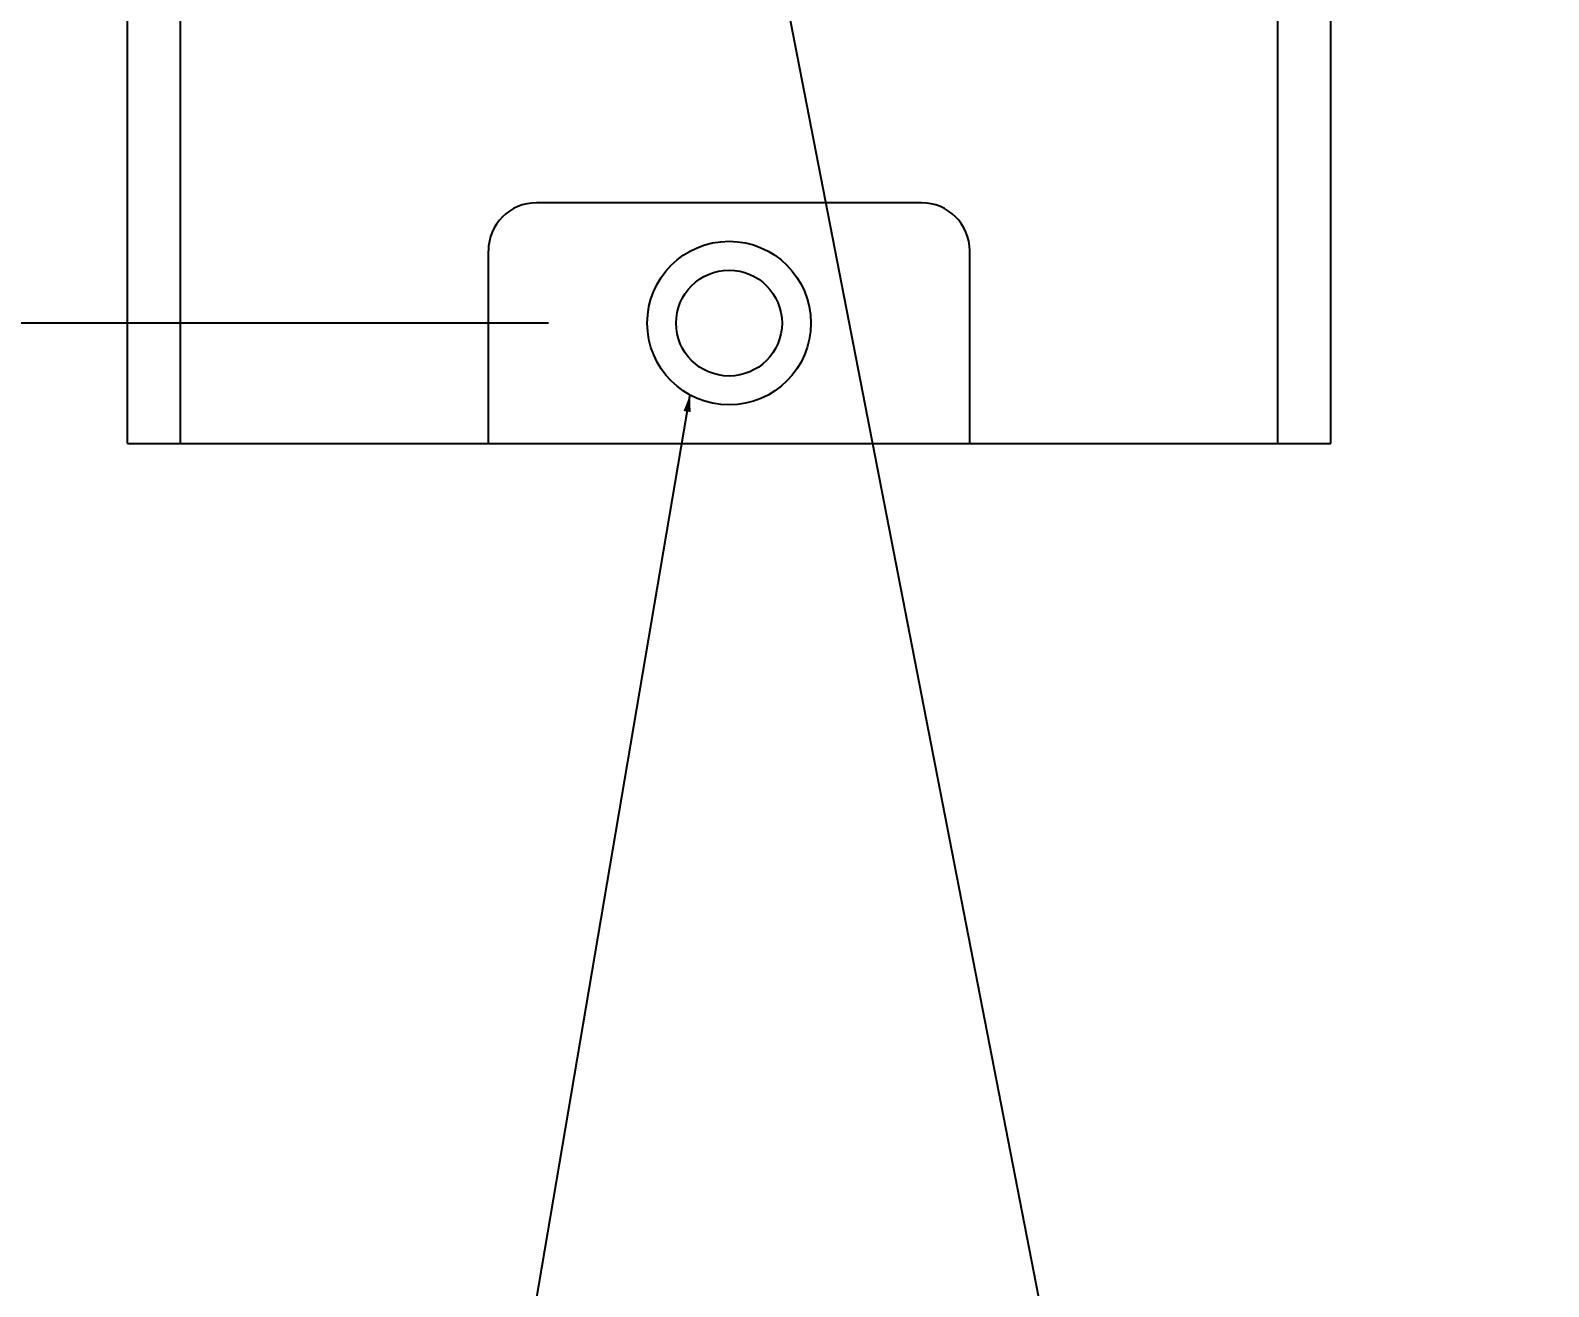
# Model space of a CAD drawing. Header units: millimetres. Extents: x 0 to 10500, y 0 to 7425.
# Drawn here: x 2603.5 to 2918.9, y 1450.5 to 1711.6 of the extents above; entities that cross this region are included whole.
import ezdxf

# ---------------------------------------------------------------- set-up
doc = ezdxf.new("R2010")
doc.units = ezdxf.units.MM
doc.header["$LTSCALE"] = 577.5
doc.layers.get('0').update_dxf_attribs({"linetype": 'CONTINUOUS'})
doc.layers.add('AXES', color=7, linetype='CONTINUOUS')
doc.layers.add('NOTES3D', color=7, linetype='CONTINUOUS')
doc.styles.get("Standard").update_dxf_attribs({"font": 'txt', "width": 0.85})
doc.styles.add('TEXTSTYLE_2', font='txt', dxfattribs={"width": 0.8})
doc.dimstyles.new('DIMSTYLE_1', dxfattribs={"dimtxt": 75, "dimasz": 3.5, "dimexe": 1.5, "dimexo": 1.5, "dimgap": 18.75, "dimtad": 1, "dimdec": 1, "dimtxsty": 'TEXTSTYLE_2', "dimblk": '_FILLED', "dimblk1": '_FILLED', "dimblk2": '_FILLED', "dimcen": 0.09, "dimadec": 1, "dimazin": 2, "dimtp": 0.1, "dimtm": 0.1, "dimtfac": 1, "dimtdec": 1, "dimtofl": 0, "dimtmove": 0, "dimatfit": 3, "dimldrblk": '_FILLED', "dimfxl": 1, "dimtolj": 1, "dimarcsym": 0})
doc.dimstyles.get("Standard").update_dxf_attribs({"dimtxt": 3.5, "dimasz": 3.5, "dimexe": 1.5, "dimexo": 1.5, "dimtad": 1, "dimdec": 1, "dimtxsty": 'Standard', "dimblk": '_FILLED', "dimblk1": '_FILLED', "dimblk2": '_FILLED', "dimcen": 0.09, "dimadec": 1, "dimazin": 2, "dimtol": 1, "dimtp": 0.1, "dimtm": 0.1, "dimtfac": 1, "dimtdec": 1, "dimtofl": 0, "dimtmove": 0, "dimatfit": 3, "dimldrblk": '_FILLED', "dimfxl": 1, "dimtolj": 1, "dimarcsym": 0})

# ---------------------------------------------------------------- blocks, each defined once
blk = doc.blocks.new('_FILLED')
at = {"color": 0, "linetype": 'ByBlock'}
blk.add_solid([(0, 0), (-1, 0.214), (-1, -0.214)], dxfattribs=at)
blk = doc.blocks.new('*D7')
at = {"color": 2, "linetype": 'Continuous', "transparency": 16777216}
for p, q in [((766.71, 2608.73), (681.85, 2608.73)), ((683.35, 2608.73), (683.35, 2129.73)), ((976.56, 2608.73), (818.98, 2608.73)), ((683.35, 1650.73), (683.35, 2129.73)), ((2711.14, 1650.73), (681.85, 1650.73))]:
    blk.add_line(p, q, dxfattribs=at)
at = {"color": 2, "linetype": 'Continuous', "transparency": 16777216, "xscale": 3.5, "yscale": 3.5, "zscale": 3.5}
for p, rotation in [((683.35, 2608.73), 90), ((683.35, 1650.73), 270)]:
    blk.add_blockref('_FILLED', p, dxfattribs=dict(at, rotation=rotation))
at = {"color": 2, "linetype": 'Continuous', "transparency": 16777216, "insert": (589.6, 2129.73), "char_height": 75, "width": 180, "attachment_point": 2, "rotation": 90, "line_spacing_factor": 0.9, "style": 'TEXTSTYLE_2'}
blk.add_mtext('958', dxfattribs=at)

msp = doc.modelspace()

# ---------------------------------------------------------------- linework, layer by layer
at = {"color": 7, "linetype": 'Continuous'}
for p, q in [((2788.64, 1675.73), (2708.64, 1675.73)), ((2698.64, 1625.73), (2698.64, 1665.73)), ((2798.64, 1625.73), (2798.64, 1665.73)), ((2634.64, 1625.73), (2698.64, 1625.73)), ((2798.64, 1625.73), (2862.64, 1625.73))]:
    msp.add_line(p, q, dxfattribs=at)
for centre, start, end in [((2708.64, 1665.73), 90, 180), ((2788.64, 1665.73), 0, 90)]:
    msp.add_arc(centre, 10, start, end, dxfattribs=at)
at = {"layer": 'AXES', "color": 7, "linetype": 'Continuous'}
for p, q in [((2634.64, 1625.73), (2634.64, 1736.59)), ((2623.64, 1625.73), (2623.64, 1734.5)), ((2862.64, 1625.73), (2862.64, 1729.13)), ((2873.64, 1625.73), (2873.64, 1728.18)), ((2623.64, 1625.73), (2634.64, 1625.73)), ((2698.64, 1625.73), (2798.64, 1625.73)), ((2862.64, 1625.73), (2873.64, 1625.73))]:
    msp.add_line(p, q, dxfattribs=at)
for radius in [17, 11]:
    msp.add_circle((2748.64, 1650.73), radius, dxfattribs=at)

# ---------------------------------------------------------------- dimensions: what is measured, and where the dimension line sits
at = {"color": 2, "linetype": 'Continuous'}
dim = msp.add_linear_dim(base=(683.35, 2608.73), p1=(2712.64, 1650.73), p2=(978.06, 2608.73), angle=90, text='958', dimstyle='DIMSTYLE_1', dxfattribs=at)
dim.commit()
dim.dimension.update_dxf_attribs({"geometry": '*D7', "text_midpoint": (683.35, 2131.6), "dimtype": 160})

# ---------------------------------------------------------------- leaders
at = {"layer": 'NOTES3D', "color": 2, "linetype": 'Continuous'}
for points in [[(2759.41, 1723.5), (2918.91, 902.91)], [(2740.51, 1635.8), (2615.91, 903.33)]]:
    msp.add_leader(points, dimstyle='Standard', override={"dimtad": 0}, dxfattribs=at)

doc.saveas('drawing.dxf')
